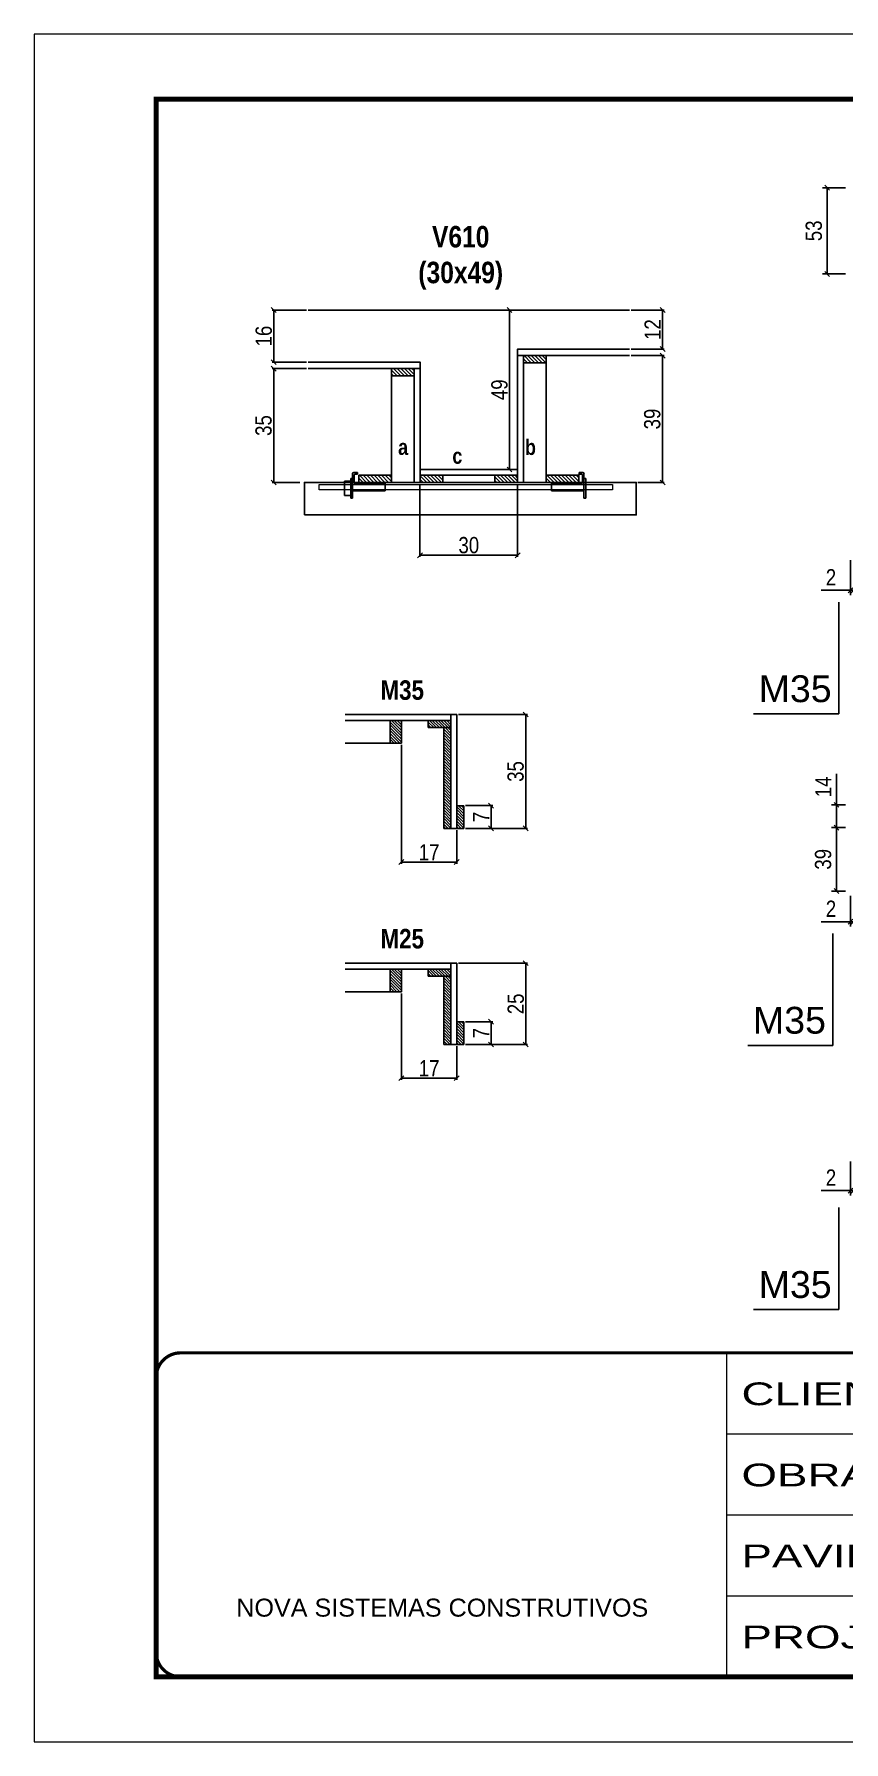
# Model space of a CAD drawing. Extents: x 13154 to 22413, y 1253 to 30260.
# Drawn here: x 14753 to 15251, y 25373 to 26423 of the extents above; entities that cross this region are included whole.
import ezdxf

# ---------------------------------------------------------------- set-up
doc = ezdxf.new("R2010")
doc.units = 0
doc.linetypes.add('CONTINUO', pattern=[0])
doc.linetypes.add('DASHED', pattern=[0.75, 0.5, -0.25])
for name, color, linetype in [('barrote', 251, 'Continuous'), ('COTA', 241, 'Continuous'), ('detalhes', 4, 'Continuous'), ('NOMENCLATURA', 7, 'Continuous'), ('Painéis', 200, 'Continuous'), ('presilha', 1, 'Continuous'), ('SARR_2.2x10', 60, 'Continuous'), ('SARR_2.2x7', 40, 'Continuous'), ('SARR_3.5x7', 81, 'Continuous')]:
    doc.layers.add(name, color=color, linetype=linetype)
for name, color, linetype, lineweight in [('CONCRETO', 251, 'Continuous', 25), ('Folhas', 255, 'Continuous', 9), ('SARRAFO DE PRESSAO', 251, 'DASHED', 9), ('SCO-___-LAJ', 2, 'Continuous', 0)]:
    doc.layers.add(name, color=color, linetype=linetype, lineweight=lineweight)
doc.styles.add('ARIAL', font='arial.ttf')
doc.styles.add('COTA TECNICA', font='techl___.ttf', dxfattribs={"height": 10})
doc.styles.add('COTA TECNICA 2X', font='techl___.ttf', dxfattribs={"height": 10})
doc.styles.get("Standard").update_dxf_attribs({"font": 'arial.ttf'})
doc.styles.add('TECNICA', font='techb___.ttf', dxfattribs={"height": 10})
doc.styles.add('Tecnologia', font='')
doc.styles.get('Tecnologia').set_extended_font_data('Forgotten Futurist')
doc.dimstyles.new('PAINEL', dxfattribs={"dimtxt": 10, "dimasz": 3, "dimexe": 3, "dimexo": 3, "dimgap": 3, "dimtad": 1, "dimdec": 1, "dimzin": 12, "dimdsep": 46, "dimtxsty": 'COTA TECNICA', "dimblk1": 'OBLIQUE', "dimblk2": 'OBLIQUE', "dimsah": 1, "dimcen": 0.9, "dimclrd": 4, "dimclre": 4, "dimclrt": 240, "dimadec": 1, "dimazin": 3, "dimtfac": 1, "dimtdec": 1, "dimtmove": 0, "dimatfit": 3, "dimfxl": 1, "dimtolj": 1, "dimtzin": 12, "dimarcsym": 0})
doc.dimstyles.new('SECAO', dxfattribs={"dimscale": 0.333333, "dimtxt": 5, "dimasz": 9, "dimexe": 3, "dimexo": 3, "dimgap": 3, "dimtad": 1, "dimdec": 1, "dimlfac": 0.5, "dimzin": 12, "dimdsep": 46, "dimtxsty": 'COTA TECNICA 2X', "dimblk1": 'OBLIQUE', "dimblk2": 'OBLIQUE', "dimsah": 1, "dimcen": 0.9, "dimclrd": 4, "dimclre": 4, "dimclrt": 240, "dimadec": 1, "dimazin": 3, "dimtfac": 1, "dimtdec": 1, "dimtmove": 0, "dimatfit": 3, "dimfxl": 1, "dimtolj": 1, "dimtzin": 12, "dimarcsym": 0})

# ---------------------------------------------------------------- blocks, each defined once
blk = doc.blocks.new('9999999999')
at = {"color": 30, "linetype": 'CONTINUO'}
for p, q in [((98564.6, 34230.2), (98564.6, 34429.4)), ((98564.6, 34379.6), (99584, 34379.6)), ((98564.6, 34329.8), (99488, 34329.8)), ((98564.6, 34280), (99488, 34280))]:
    blk.add_line(p, q, dxfattribs=at)
at = {"color": 30, "linetype": 'CONTINUO', "const_width": 2}
blk.add_lwpolyline([(99584, 34230.2), (99584, 34414.4, 0.414214), (99569, 34429.4), (98229, 34429.4, 0.414214), (98214, 34414.4), (98214, 34245.2, 0.414214), (98229, 34230.2), (99584, 34230.2)], format="xyb", dxfattribs=at)
at = {"layer": 'Folhas'}
blk.add_lwpolyline([(98139, 34190.2), (99624, 34190.2), (99624, 35240.2), (98139, 35240.2)], close=True, dxfattribs=at)
at = {"layer": 'Folhas', "color": 30, "const_width": 3}
blk.add_lwpolyline([(98214, 34230.2), (99584, 34230.2), (99584, 35200.2), (98214, 35200.2)], close=True, dxfattribs=at)
at = {"color": 7, "linetype": 'Continuous', "ltscale": 5, "style": 'ARIAL'}
blk.add_text('NOVA SISTEMAS CONSTRUTIVOS', height=11.059, dxfattribs=at).set_placement((98263.2, 34267.2))
at = {"layer": 'Folhas', "color": 7, "style": 'Tecnologia', "width": 1.5}
for s, p in [('CLIENTE:', (98573.7, 34397.2)), ('OBRA:', (98573.7, 34347.3)), ('PAVIMENTO:', (98573.7, 34297.5)), ('PROJETO:', (98573.7, 34247.7))]:
    blk.add_text(s, height=14, dxfattribs=at).set_placement(p)
blk = doc.blocks.new('PRESILHA METÁLICA 1')
at = {"layer": 'presilha'}
for p, q in [((7.5, 10.6), (7.5, 19.9)), ((12, 21), (8.6, 21)), ((9, 11.6), (9, 18.9)), ((12, 19.5), (9.6, 19.5)), ((12, 21), (12, 19.5)), ((0, 13), (6, 13)), ((0, 13), (0, 0)), ((6, 0), (0, 0)), ((6, 15.5), (7.5, 15.5)), ((6, -2.5), (6, 15.5)), ((6, 13), (6, 0)), ((7.5, 15.5), (7.5, -2.5)), ((37.5, 4.1), (7.5, 4.1)), ((37.5, 11), (9.6, 11)), ((37.5, 11), (37.5, 4.1)), ((7.5, -2.5), (6, -2.5))]:
    blk.add_line(p, q, dxfattribs=at)
for centre, radius, start, end in [((8.6, 19.9), 1.14, 90, 180), ((9.6, 18.9), 0.57, 90, 180), ((9.6, 11.6), 0.57, 180, 270)]:
    blk.add_arc(centre, radius, start, end, dxfattribs=at)
blk = doc.blocks.new('PRESILHA METÁLICA 2')
at = {"layer": 'presilha'}
for p, q in [((-5.2, 23.5), (-5.2, 22)), ((-5.2, 23.5), (-1.9, 23.5)), ((-5.2, 22), (-2.8, 22)), ((-2.2, 14.1), (-2.2, 21.4)), ((0.8, 18), (-0.8, 18)), ((-0.8, 18), (-0.8, 0)), ((-0.8, 14.6), (-0.8, 22.4)), ((0.8, 0), (0.8, 18)), ((-30.8, 13.5), (-30.8, 6.6)), ((-30.8, 13.5), (-2.8, 13.5)), ((-30.8, 6.6), (-0.8, 6.6)), ((-0.8, 0), (0.8, 0))]:
    blk.add_line(p, q, dxfattribs=at)
for centre, radius, start, end in [((-2.8, 21.4), 0.57, 0, 90), ((-1.9, 22.4), 1.14, 0, 90), ((-2.8, 14.1), 0.57, 270, 0)]:
    blk.add_arc(centre, radius, start, end, dxfattribs=at)
blk = doc.blocks.new('_Oblique')
at = {"color": 0, "linetype": 'ByBlock', "lineweight": -2}
blk.add_line((-0.5, -0.5), (0.5, 0.5), dxfattribs=at)
blk = doc.blocks.new('*D262')
at = {"layer": 'COTA', "color": 4, "lineweight": -2, "transparency": 16777216}
for p, q in [((15119.7, 26225.8), (15140.1, 26225.8)), ((15139.1, 26225.8), (15139.1, 26147.8)), ((15123.9, 26147.8), (15140.1, 26147.8))]:
    blk.add_line(p, q, dxfattribs=at)
at = {"layer": 'Defpoints', "color": 0, "transparency": 16777216}
for p in [(15118.7, 26225.8), (15122.9, 26147.8), (15139.1, 26147.8)]:
    blk.add_point(p, dxfattribs=at)
at = {"layer": 'COTA', "color": 4, "lineweight": -2, "transparency": 16777216, "xscale": 3, "yscale": 3, "zscale": 3}
for p, rotation in [((15139.1, 26225.8), 90), ((15139.1, 26147.8), 270)]:
    blk.add_blockref('_Oblique', p, dxfattribs=dict(at, rotation=rotation))
at = {"layer": 'COTA', "color": 240, "transparency": 16777216, "insert": (15132.8, 26186.8), "char_height": 10, "attachment_point": 5, "rotation": 90, "style": 'COTA TECNICA 2X'}
blk.add_mtext('\\A1;39', dxfattribs=at)
blk = doc.blocks.new('*D263')
at = {"layer": 'COTA', "color": 4, "lineweight": -2, "transparency": 16777216}
for p, q in [((15119.7, 26253.8), (15140.1, 26253.8)), ((15139.1, 26229.8), (15139.1, 26253.8)), ((15119.7, 26229.8), (15140.1, 26229.8))]:
    blk.add_line(p, q, dxfattribs=at)
at = {"layer": 'Defpoints', "color": 0, "transparency": 16777216}
for p in [(15118.7, 26253.8), (15139.1, 26253.8), (15118.7, 26229.8)]:
    blk.add_point(p, dxfattribs=at)
at = {"layer": 'COTA', "color": 4, "lineweight": -2, "transparency": 16777216, "xscale": 3, "yscale": 3, "zscale": 3}
for p, rotation in [((15139.1, 26253.8), 90), ((15139.1, 26229.8), 270)]:
    blk.add_blockref('_Oblique', p, dxfattribs=dict(at, rotation=rotation))
at = {"layer": 'COTA', "color": 240, "transparency": 16777216, "insert": (15133, 26241.8), "char_height": 10, "attachment_point": 5, "rotation": 90, "style": 'COTA TECNICA 2X'}
blk.add_mtext('\\A1;12', dxfattribs=at)
blk = doc.blocks.new('*D264')
at = {"layer": 'COTA', "color": 4, "lineweight": -2, "transparency": 16777216}
for p, q in [((14920.3, 26217.8), (14899.1, 26217.8)), ((14900.1, 26217.8), (14900.1, 26147.8)), ((14916.2, 26147.8), (14899.1, 26147.8))]:
    blk.add_line(p, q, dxfattribs=at)
at = {"layer": 'Defpoints', "color": 0, "transparency": 16777216}
for p in [(14921.3, 26217.8), (14900.1, 26147.8), (14917.2, 26147.8)]:
    blk.add_point(p, dxfattribs=at)
at = {"layer": 'COTA', "color": 4, "lineweight": -2, "transparency": 16777216, "xscale": 3, "yscale": 3, "zscale": 3}
for p, rotation in [((14900.1, 26217.8), 90), ((14900.1, 26147.8), 270)]:
    blk.add_blockref('_Oblique', p, dxfattribs=dict(at, rotation=rotation))
at = {"layer": 'COTA', "color": 240, "transparency": 16777216, "insert": (14893.9, 26182.8), "char_height": 10, "attachment_point": 5, "rotation": 90, "style": 'COTA TECNICA 2X'}
blk.add_mtext('\\A1;35', dxfattribs=at)
blk = doc.blocks.new('*D265')
at = {"layer": 'COTA', "color": 4, "lineweight": -2, "transparency": 16777216}
for p, q in [((15049, 26253.8), (15044, 26253.8)), ((15045, 26155.8), (15045, 26253.8)), ((15049, 26155.8), (15044, 26155.8))]:
    blk.add_line(p, q, dxfattribs=at)
at = {"layer": 'Defpoints', "color": 0, "transparency": 16777216}
for p in [(15045, 26253.8), (15050, 26253.8), (15050, 26155.8)]:
    blk.add_point(p, dxfattribs=at)
at = {"layer": 'COTA', "color": 4, "lineweight": -2, "transparency": 16777216, "xscale": 3, "yscale": 3, "zscale": 3}
for p, rotation in [((15045, 26253.8), 90), ((15045, 26155.8), 270)]:
    blk.add_blockref('_Oblique', p, dxfattribs=dict(at, rotation=rotation))
at = {"layer": 'COTA', "color": 240, "transparency": 16777216, "insert": (15038.9, 26204.8), "char_height": 10, "attachment_point": 5, "rotation": 90, "style": 'COTA TECNICA 2X'}
blk.add_mtext('\\A1;49', dxfattribs=at)
blk = doc.blocks.new('*D266')
at = {"layer": 'COTA', "color": 4, "lineweight": -2, "transparency": 16777216}
for p, q in [((14920.3, 26253.8), (14899.1, 26253.8)), ((14900.1, 26221.8), (14900.1, 26253.8)), ((14920.3, 26221.8), (14899.1, 26221.8))]:
    blk.add_line(p, q, dxfattribs=at)
at = {"layer": 'Defpoints', "color": 0, "transparency": 16777216}
for p in [(14900.1, 26253.8), (14921.3, 26253.8), (14921.3, 26221.8)]:
    blk.add_point(p, dxfattribs=at)
at = {"layer": 'COTA', "color": 4, "lineweight": -2, "transparency": 16777216, "xscale": 3, "yscale": 3, "zscale": 3}
for p, rotation in [((14900.1, 26253.8), 90), ((14900.1, 26221.8), 270)]:
    blk.add_blockref('_Oblique', p, dxfattribs=dict(at, rotation=rotation))
at = {"layer": 'COTA', "color": 240, "transparency": 16777216, "insert": (14894, 26237.8), "char_height": 10, "attachment_point": 5, "rotation": 90, "style": 'COTA TECNICA 2X'}
blk.add_mtext('\\A1;16', dxfattribs=at)
blk = doc.blocks.new('*D267')
at = {"layer": 'COTA', "color": 4, "lineweight": -2, "transparency": 16777216}
for p, q in [((14990, 26146.8), (14990, 26102)), ((15050, 26146.8), (15050, 26102)), ((14990, 26103), (15050, 26103))]:
    blk.add_line(p, q, dxfattribs=at)
at = {"layer": 'Defpoints', "color": 0, "transparency": 16777216}
for p in [(14990, 26147.8), (15050, 26147.8), (15050, 26103)]:
    blk.add_point(p, dxfattribs=at)
at = {"layer": 'COTA', "color": 4, "lineweight": -2, "transparency": 16777216, "xscale": 3, "yscale": 3, "zscale": 3, "rotation": 180}
blk.add_blockref('_Oblique', (14990, 26103), dxfattribs=at)
at = {"layer": 'COTA', "color": 4, "lineweight": -2, "transparency": 16777216, "xscale": 3, "yscale": 3, "zscale": 3}
blk.add_blockref('_Oblique', (15050, 26103), dxfattribs=at)
at = {"layer": 'COTA', "color": 240, "transparency": 16777216, "insert": (15020, 26109.2), "char_height": 10, "attachment_point": 5, "style": 'COTA TECNICA 2X'}
blk.add_mtext('\\A1;30', dxfattribs=at)
blk = doc.blocks.new('*D291')
at = {"layer": 'COTA', "color": 4, "lineweight": -2, "transparency": 16777216}
for p, q in [((15251.6, 26329), (15237.3, 26329)), ((15240.3, 26276), (15240.3, 26329)), ((15251.6, 26276), (15237.3, 26276))]:
    blk.add_line(p, q, dxfattribs=at)
at = {"layer": 'Defpoints', "color": 0, "transparency": 16777216}
for p in [(15240.3, 26329), (15254.6, 26329), (15254.6, 26276)]:
    blk.add_point(p, dxfattribs=at)
at = {"layer": 'COTA', "color": 4, "lineweight": -2, "transparency": 16777216, "xscale": 3, "yscale": 3, "zscale": 3}
for p, rotation in [((15240.3, 26329), 90), ((15240.3, 26276), 270)]:
    blk.add_blockref('_Oblique', p, dxfattribs=dict(at, rotation=rotation))
at = {"layer": 'COTA', "color": 240, "transparency": 16777216, "insert": (15232.1, 26302.5), "char_height": 10, "attachment_point": 5, "rotation": 90, "style": 'COTA TECNICA'}
blk.add_mtext('\\A1;53', dxfattribs=at)
blk = doc.blocks.new('*D297')
at = {"layer": 'COTA', "color": 4, "lineweight": -2, "transparency": 16777216}
for p, q in [((15254.6, 26100.1), (15254.6, 26078.5)), ((15256.6, 26100.1), (15256.6, 26078.5)), ((15254.6, 26081.5), (15236.5, 26081.5)), ((15256.6, 26081.5), (15254.6, 26081.5)), ((15256.6, 26081.5), (15259.6, 26081.5))]:
    blk.add_line(p, q, dxfattribs=at)
at = {"layer": 'Defpoints', "color": 0, "transparency": 16777216}
for p in [(15254.6, 26103.1), (15256.6, 26103.1), (15254.6, 26081.5)]:
    blk.add_point(p, dxfattribs=at)
at = {"layer": 'COTA', "color": 4, "lineweight": -2, "transparency": 16777216, "xscale": 3, "yscale": 3, "zscale": 3}
blk.add_blockref('_Oblique', (15254.6, 26081.5), dxfattribs=at)
at = {"layer": 'COTA', "color": 4, "lineweight": -2, "transparency": 16777216, "xscale": 3, "yscale": 3, "zscale": 3, "rotation": 180}
blk.add_blockref('_Oblique', (15256.6, 26081.5), dxfattribs=at)
at = {"layer": 'COTA', "color": 240, "transparency": 16777216, "insert": (15242.6, 26089.5), "char_height": 10, "attachment_point": 5, "style": 'COTA TECNICA'}
blk.add_mtext('\\A1;2', dxfattribs=at)
blk = doc.blocks.new('*D301')
at = {"layer": 'COTA', "color": 4, "lineweight": -2, "transparency": 16777216}
for p, q in [((15254.6, 25730.3), (15254.6, 25709.4)), ((15256.6, 25730.3), (15256.6, 25709.4)), ((15254.6, 25712.4), (15236.5, 25712.4)), ((15256.6, 25712.4), (15254.6, 25712.4)), ((15256.6, 25712.4), (15259.6, 25712.4))]:
    blk.add_line(p, q, dxfattribs=at)
at = {"layer": 'Defpoints', "color": 0, "transparency": 16777216}
for p in [(15254.6, 25733.3), (15256.6, 25733.3), (15254.6, 25712.4)]:
    blk.add_point(p, dxfattribs=at)
at = {"layer": 'COTA', "color": 4, "lineweight": -2, "transparency": 16777216, "xscale": 3, "yscale": 3, "zscale": 3}
blk.add_blockref('_Oblique', (15254.6, 25712.4), dxfattribs=at)
at = {"layer": 'COTA', "color": 4, "lineweight": -2, "transparency": 16777216, "xscale": 3, "yscale": 3, "zscale": 3, "rotation": 180}
blk.add_blockref('_Oblique', (15256.6, 25712.4), dxfattribs=at)
at = {"layer": 'COTA', "color": 240, "transparency": 16777216, "insert": (15242.6, 25720.4), "char_height": 10, "attachment_point": 5, "style": 'COTA TECNICA'}
blk.add_mtext('\\A1;2', dxfattribs=at)
blk = doc.blocks.new('*D302')
at = {"layer": 'COTA', "color": 4, "lineweight": -2, "transparency": 16777216}
for p, q in [((15013.6, 26005.1), (15056, 26005.1)), ((15055, 25935.1), (15055, 26005.1)), ((15018, 25935.1), (15056, 25935.1))]:
    blk.add_line(p, q, dxfattribs=at)
at = {"layer": 'Defpoints', "color": 0, "transparency": 16777216}
for p in [(15012.6, 26005.1), (15055, 26005.1), (15017, 25935.1)]:
    blk.add_point(p, dxfattribs=at)
at = {"layer": 'COTA', "color": 4, "lineweight": -2, "transparency": 16777216, "xscale": 3, "yscale": 3, "zscale": 3}
for p, rotation in [((15055, 26005.1), 90), ((15055, 25935.1), 270)]:
    blk.add_blockref('_Oblique', p, dxfattribs=dict(at, rotation=rotation))
at = {"layer": 'COTA', "color": 240, "transparency": 16777216, "insert": (15048.8, 25970.1), "char_height": 10, "attachment_point": 5, "rotation": 90, "style": 'COTA TECNICA 2X'}
blk.add_mtext('\\A1;35', dxfattribs=at)
blk = doc.blocks.new('*D303')
at = {"layer": 'COTA', "color": 4, "lineweight": -2, "transparency": 16777216}
for p, q in [((15018, 25949.1), (15034.7, 25949.1)), ((15033.7, 25949.1), (15033.7, 25935.1)), ((15018, 25935.1), (15034.7, 25935.1))]:
    blk.add_line(p, q, dxfattribs=at)
at = {"layer": 'Defpoints', "color": 0, "transparency": 16777216}
for p in [(15017, 25949.1), (15017, 25935.1), (15033.7, 25935.1)]:
    blk.add_point(p, dxfattribs=at)
at = {"layer": 'COTA', "color": 4, "lineweight": -2, "transparency": 16777216, "xscale": 3, "yscale": 3, "zscale": 3}
for p, rotation in [((15033.7, 25949.1), 90), ((15033.7, 25935.1), 270)]:
    blk.add_blockref('_Oblique', p, dxfattribs=dict(at, rotation=rotation))
at = {"layer": 'COTA', "color": 240, "transparency": 16777216, "insert": (15027.6, 25942.1), "char_height": 10, "attachment_point": 5, "rotation": 90, "style": 'COTA TECNICA 2X'}
blk.add_mtext('\\A1;7', dxfattribs=at)
blk = doc.blocks.new('*D304')
at = {"layer": 'COTA', "color": 4, "lineweight": -2, "transparency": 16777216}
for p, q in [((14978.6, 25986.5), (14978.6, 25913.4)), ((15012.6, 25934.1), (15012.6, 25913.4)), ((14978.6, 25914.4), (15012.6, 25914.4))]:
    blk.add_line(p, q, dxfattribs=at)
at = {"layer": 'Defpoints', "color": 0, "transparency": 16777216}
for p in [(14978.6, 25987.5), (15012.6, 25935.1), (15012.6, 25914.4)]:
    blk.add_point(p, dxfattribs=at)
at = {"layer": 'COTA', "color": 4, "lineweight": -2, "transparency": 16777216, "xscale": 3, "yscale": 3, "zscale": 3, "rotation": 180}
blk.add_blockref('_Oblique', (14978.6, 25914.4), dxfattribs=at)
at = {"layer": 'COTA', "color": 4, "lineweight": -2, "transparency": 16777216, "xscale": 3, "yscale": 3, "zscale": 3}
blk.add_blockref('_Oblique', (15012.6, 25914.4), dxfattribs=at)
at = {"layer": 'COTA', "color": 240, "transparency": 16777216, "insert": (14995.6, 25920.4), "char_height": 10, "attachment_point": 5, "style": 'COTA TECNICA 2X'}
blk.add_mtext('\\A1;17', dxfattribs=at)
blk = doc.blocks.new('*D1507')
at = {"layer": 'COTA', "color": 4, "linetype": 'ByBlock', "lineweight": -2, "transparency": 16777216}
for p, q in [((15251.6, 25935.6), (15243, 25935.6)), ((15246, 25896.6), (15246, 25935.6)), ((15251.6, 25896.6), (15243, 25896.6))]:
    blk.add_line(p, q, dxfattribs=at)
at = {"layer": 'Defpoints', "color": 0, "linetype": 'ByBlock', "transparency": 16777216}
for p in [(15246, 25935.6), (15254.6, 25935.6), (15254.6, 25896.6)]:
    blk.add_point(p, dxfattribs=at)
at = {"layer": 'COTA', "color": 4, "linetype": 'ByBlock', "lineweight": -2, "transparency": 16777216, "xscale": 3, "yscale": 3, "zscale": 3}
for p, rotation in [((15246, 25935.6), 90), ((15246, 25896.6), 270)]:
    blk.add_blockref('_Oblique', p, dxfattribs=dict(at, rotation=rotation))
at = {"layer": 'COTA', "color": 240, "linetype": 'ByBlock', "transparency": 16777216, "insert": (15237.8, 25916.1), "char_height": 10, "attachment_point": 5, "rotation": 90, "style": 'COTA TECNICA'}
blk.add_mtext('\\A1;39', dxfattribs=at)
blk = doc.blocks.new('*D1508')
at = {"layer": 'COTA', "color": 4, "linetype": 'ByBlock', "lineweight": -2, "transparency": 16777216}
for p, q in [((15254.6, 25893.6), (15254.6, 25874.7)), ((15256.6, 25893.6), (15256.6, 25874.7)), ((15254.6, 25877.7), (15236.5, 25877.7)), ((15256.6, 25877.7), (15254.6, 25877.7)), ((15256.6, 25877.7), (15259.6, 25877.7))]:
    blk.add_line(p, q, dxfattribs=at)
at = {"layer": 'Defpoints', "color": 0, "linetype": 'ByBlock', "transparency": 16777216}
for p in [(15254.6, 25896.6), (15256.6, 25896.6), (15254.6, 25877.7)]:
    blk.add_point(p, dxfattribs=at)
at = {"layer": 'COTA', "color": 4, "linetype": 'ByBlock', "lineweight": -2, "transparency": 16777216, "xscale": 3, "yscale": 3, "zscale": 3}
blk.add_blockref('_Oblique', (15254.6, 25877.7), dxfattribs=at)
at = {"layer": 'COTA', "color": 4, "linetype": 'ByBlock', "lineweight": -2, "transparency": 16777216, "xscale": 3, "yscale": 3, "zscale": 3, "rotation": 180}
blk.add_blockref('_Oblique', (15256.6, 25877.7), dxfattribs=at)
at = {"layer": 'COTA', "color": 240, "linetype": 'ByBlock', "transparency": 16777216, "insert": (15242.6, 25885.7), "char_height": 10, "attachment_point": 5, "style": 'COTA TECNICA'}
blk.add_mtext('\\A1;2', dxfattribs=at)
blk = doc.blocks.new('*D1509')
at = {"layer": 'COTA', "color": 4, "linetype": 'ByBlock', "lineweight": -2, "transparency": 16777216}
for p, q in [((15246, 25949.6), (15246, 25968.7)), ((15251.6, 25949.6), (15243, 25949.6)), ((15246, 25935.6), (15246, 25949.6)), ((15251.6, 25935.6), (15243, 25935.6))]:
    blk.add_line(p, q, dxfattribs=at)
at = {"layer": 'Defpoints', "color": 0, "linetype": 'ByBlock', "transparency": 16777216}
for p in [(15246, 25949.6), (15254.6, 25949.6), (15254.6, 25935.6)]:
    blk.add_point(p, dxfattribs=at)
at = {"layer": 'COTA', "color": 4, "linetype": 'ByBlock', "lineweight": -2, "transparency": 16777216, "xscale": 3, "yscale": 3, "zscale": 3}
for p, rotation in [((15246, 25949.6), 90), ((15246, 25935.6), 270)]:
    blk.add_blockref('_Oblique', p, dxfattribs=dict(at, rotation=rotation))
at = {"layer": 'COTA', "color": 240, "linetype": 'ByBlock', "transparency": 16777216, "insert": (15237.9, 25960.6), "char_height": 10, "attachment_point": 5, "rotation": 90, "style": 'COTA TECNICA'}
blk.add_mtext('\\A1;14', dxfattribs=at)
blk = doc.blocks.new('*D1526')
at = {"layer": 'COTA', "color": 4, "lineweight": -2, "transparency": 16777216}
for p, q in [((15013.6, 25852.2), (15056, 25852.2)), ((15055, 25802.2), (15055, 25852.2)), ((15018, 25802.2), (15056, 25802.2))]:
    blk.add_line(p, q, dxfattribs=at)
at = {"layer": 'Defpoints', "color": 0, "transparency": 16777216}
for p in [(15012.6, 25852.2), (15055, 25852.2), (15017, 25802.2)]:
    blk.add_point(p, dxfattribs=at)
at = {"layer": 'COTA', "color": 4, "lineweight": -2, "transparency": 16777216, "xscale": 3, "yscale": 3, "zscale": 3}
for p, rotation in [((15055, 25852.2), 90), ((15055, 25802.2), 270)]:
    blk.add_blockref('_Oblique', p, dxfattribs=dict(at, rotation=rotation))
at = {"layer": 'COTA', "color": 240, "transparency": 16777216, "insert": (15048.9, 25827.2), "char_height": 10, "attachment_point": 5, "rotation": 90, "style": 'COTA TECNICA 2X'}
blk.add_mtext('\\A1;25', dxfattribs=at)
blk = doc.blocks.new('*D1527')
at = {"layer": 'COTA', "color": 4, "lineweight": -2, "transparency": 16777216}
for p, q in [((15018, 25816.2), (15034.7, 25816.2)), ((15033.7, 25816.2), (15033.7, 25802.2)), ((15018, 25802.2), (15034.7, 25802.2))]:
    blk.add_line(p, q, dxfattribs=at)
at = {"layer": 'Defpoints', "color": 0, "transparency": 16777216}
for p in [(15017, 25816.2), (15017, 25802.2), (15033.7, 25802.2)]:
    blk.add_point(p, dxfattribs=at)
at = {"layer": 'COTA', "color": 4, "lineweight": -2, "transparency": 16777216, "xscale": 3, "yscale": 3, "zscale": 3}
for p, rotation in [((15033.7, 25816.2), 90), ((15033.7, 25802.2), 270)]:
    blk.add_blockref('_Oblique', p, dxfattribs=dict(at, rotation=rotation))
at = {"layer": 'COTA', "color": 240, "transparency": 16777216, "insert": (15027.6, 25809.2), "char_height": 10, "attachment_point": 5, "rotation": 90, "style": 'COTA TECNICA 2X'}
blk.add_mtext('\\A1;7', dxfattribs=at)
blk = doc.blocks.new('*D1528')
at = {"layer": 'COTA', "color": 4, "lineweight": -2, "transparency": 16777216}
for p, q in [((14978.6, 25833.6), (14978.6, 25780.5)), ((15012.6, 25801.2), (15012.6, 25780.5)), ((14978.6, 25781.5), (15012.6, 25781.5))]:
    blk.add_line(p, q, dxfattribs=at)
at = {"layer": 'Defpoints', "color": 0, "transparency": 16777216}
for p in [(14978.6, 25834.6), (15012.6, 25802.2), (15012.6, 25781.5)]:
    blk.add_point(p, dxfattribs=at)
at = {"layer": 'COTA', "color": 4, "lineweight": -2, "transparency": 16777216, "xscale": 3, "yscale": 3, "zscale": 3, "rotation": 180}
blk.add_blockref('_Oblique', (14978.6, 25781.5), dxfattribs=at)
at = {"layer": 'COTA', "color": 4, "lineweight": -2, "transparency": 16777216, "xscale": 3, "yscale": 3, "zscale": 3}
blk.add_blockref('_Oblique', (15012.6, 25781.5), dxfattribs=at)
at = {"layer": 'COTA', "color": 240, "transparency": 16777216, "insert": (14995.6, 25787.6), "char_height": 10, "attachment_point": 5, "style": 'COTA TECNICA 2X'}
blk.add_mtext('\\A1;17', dxfattribs=at)

msp = doc.modelspace()

# ---------------------------------------------------------------- hatches: boundary and pattern name
at = {"layer": 'SARR_2.2x10'}
h = msp.add_hatch(dxfattribs=at)
h.set_pattern_fill('ANSI31', color=256, scale=0.5, angle=90)
h.set_pattern_definition([(135, (48145.9814, -97364.341), (-1.122532015, -1.122532015), [])])
h.paths.add_polyline_path([(14952.44, 26152.23), (14952.44, 26147.83), (14972.44, 26147.83), (14972.44, 26152.23)])
h = msp.add_hatch(dxfattribs=at)
h.set_pattern_fill('ANSI31', color=256, scale=0.5, angle=90)
h.set_pattern_definition([(135, (48261.1814, -97364.341), (-1.122532015, -1.122532015), [])])
h.paths.add_polyline_path([(15067.64, 26152.23), (15067.64, 26147.83), (15087.64, 26147.83), (15087.64, 26152.23)])
h = msp.add_hatch(dxfattribs=at)
h.set_pattern_fill('ANSI31', color=256, scale=10, angle=90)
h.set_pattern_definition([(135, (-117542.1329, -4095.5683), (-0.883883476, -0.883883476), [])])
h.paths.add_polyline_path([(14978.6, 26001.45), (14971.6, 26001.45), (14971.6, 25987.45), (14978.6, 25987.45)])
h = msp.add_hatch(dxfattribs=at)
h.set_pattern_fill('ANSI31', color=256, scale=10, angle=90)
h.set_pattern_definition([(135, (-117541.7329, -4095.5683), (-0.883883476, -0.883883476), [])])
h.paths.add_polyline_path([(14995, 26001.45), (14995, 25997.05), (15009, 25997.05), (15009, 26001.45)])
h = msp.add_hatch(dxfattribs=at)
h.set_pattern_fill('ANSI31', color=256, scale=10, angle=90)
h.set_pattern_definition([(135, (-117541.7329, -4111.5683), (-0.883883476, -0.883883476), [])])
h.paths.add_polyline_path([(15004.6, 25935.05), (15009, 25935.05), (15009, 25997.05), (15004.6, 25997.05)])
h = msp.add_hatch(dxfattribs=at)
h.set_pattern_fill('ANSI31', color=256, scale=10, angle=90)
h.set_pattern_definition([(135, (-117541.7329, -4133.5683), (-0.883883476, -0.883883476), [])])
h.paths.add_polyline_path([(15017, 25949.05), (15012.6, 25949.05), (15012.6, 25935.05), (15017, 25935.05)])
h = msp.add_hatch(dxfattribs=at)
h.set_pattern_fill('ANSI31', color=256, scale=10, angle=90)
h.set_pattern_definition([(135, (-117542.1329, -4248.4182), (-0.883883476, -0.883883476), [])])
h.paths.add_polyline_path([(14978.6, 25848.6), (14971.6, 25848.6), (14971.6, 25834.6), (14978.6, 25834.6)])
h = msp.add_hatch(dxfattribs=at)
h.set_pattern_fill('ANSI31', color=256, scale=10, angle=90)
h.set_pattern_definition([(135, (-117541.7329, -4248.4182), (-0.883883476, -0.883883476), [])])
h.paths.add_polyline_path([(14995, 25848.6), (14995, 25844.2), (15009, 25844.2), (15009, 25848.6)])
h = msp.add_hatch(dxfattribs=at)
h.set_pattern_fill('ANSI31', color=256, scale=10, angle=90)
h.set_pattern_definition([(135, (-117541.7329, -4264.4182), (-0.883883476, -0.883883476), [])])
h.paths.add_polyline_path([(15004.6, 25802.2), (15009, 25802.2), (15009, 25844.2), (15004.6, 25844.2)])
h = msp.add_hatch(dxfattribs=at)
h.set_pattern_fill('ANSI31', color=256, scale=10, angle=90)
h.set_pattern_definition([(135, (-117541.7329, -4266.4182), (-0.883883476, -0.883883476), [])])
h.paths.add_polyline_path([(15017, 25816.2), (15012.6, 25816.2), (15012.6, 25802.2), (15017, 25802.2)])
at = {"layer": 'SARR_2.2x7'}
h = msp.add_hatch(dxfattribs=at)
h.set_pattern_fill('ANSI31', color=256, scale=0.5, angle=90)
h.set_pattern_definition([(135, (48181.9814, -97290.741), (-1.122532015, -1.122532015), [])])
h.paths.add_polyline_path([(15053.64, 26225.83), (15053.64, 26221.43), (15067.64, 26221.43), (15067.64, 26225.83)])
h = msp.add_hatch(dxfattribs=at)
h.set_pattern_fill('ANSI31', color=256, scale=0.5, angle=90)
h.set_pattern_definition([(135, (48139.9814, -97298.741), (-1.122532015, -1.122532015), [])])
h.paths.add_polyline_path([(14986.44, 26217.83), (14986.44, 26213.43), (14972.44, 26213.43), (14972.44, 26217.83)])
h = msp.add_hatch(dxfattribs=at)
h.set_pattern_fill('ANSI31', color=256, scale=0.5, angle=90)
h.set_pattern_definition([(135, (48225.5814, -97364.341), (-1.122532015, -1.122532015), [])])
h.paths.add_polyline_path([(15004.04, 26147.83), (15004.04, 26152.23), (14990.04, 26152.23), (14990.04, 26147.83)])
h = msp.add_hatch(dxfattribs=at)
h.set_pattern_fill('ANSI31', color=256, scale=0.5, angle=90)
h.set_pattern_definition([(135, (48185.5814, -97364.341), (-1.122532015, -1.122532015), [])])
h.paths.add_polyline_path([(15036.04, 26147.83), (15036.04, 26152.23), (15050.04, 26152.23), (15050.04, 26147.83)])

# ---------------------------------------------------------------- linework, layer by layer
at = {"layer": 'barrote'}
msp.add_lwpolyline([(14918.99, 26127.83), (15122.9, 26127.83), (15122.9, 26147.83), (14918.99, 26147.83)], close=True, dxfattribs=at)
at = {"layer": 'CONCRETO', "linetype": 'Continuous'}
msp.add_line((14921.34, 26253.83), (15118.74, 26253.83), dxfattribs=at)
at = {"layer": 'detalhes', "color": 250}
msp.add_line((14918.99, 26127.83), (14918.99, 26147.83), dxfattribs=at)
at = {"layer": 'NOMENCLATURA', "linetype": 'Continuous'}
for p, q in [((15247.34, 26074.27), (15247.34, 26005.53)), ((15195.07, 26005.53), (15247.34, 26005.53)), ((15243.82, 25870.43), (15243.82, 25801.69)), ((15191.54, 25801.69), (15243.82, 25801.69)), ((15247.34, 25702.06), (15247.34, 25639.19)), ((15195.07, 25639.19), (15247.34, 25639.19))]:
    msp.add_line(p, q, dxfattribs=at)
at = {"layer": 'Painéis', "linetype": 'Continuous'}
for p, q in [((14944.04, 26005.05), (15012.6, 26005.05)), ((14944.04, 26001.45), (15009, 26001.45)), ((15009, 25935.05), (15009, 26005.05)), ((15012.6, 26005.05), (15012.6, 25935.05)), ((15012.6, 25935.05), (15009, 25935.05)), ((14944.04, 25852.2), (15012.6, 25852.2)), ((15009, 25802.2), (15009, 25852.2)), ((15012.6, 25852.2), (15012.6, 25802.2)), ((14944.04, 25848.6), (15009, 25848.6)), ((15012.6, 25802.2), (15009, 25802.2))]:
    msp.add_line(p, q, dxfattribs=at)
at = {"layer": 'Painéis', "linetype": 'Continuous', "elevation": 0}
for points in [[(15118.74, 26225.83), (15050.04, 26225.83), (15050.04, 26229.83), (15118.74, 26229.83)], [(14921.34, 26217.83), (14990.04, 26217.83), (14990.04, 26221.83), (14921.34, 26221.83)]]:
    msp.add_lwpolyline(points, dxfattribs=at)
at = {"layer": 'Painéis', "linetype": 'Continuous'}
for points in [[(15053.64, 26147.83), (15053.64, 26225.83), (15050.04, 26225.83), (15050.04, 26147.83)], [(14986.44, 26147.83), (14986.44, 26217.83), (14990.04, 26217.83), (14990.04, 26147.83)], [(15050.04, 26155.83), (14990.04, 26155.83), (14990.04, 26152.23), (15050.04, 26152.23)]]:
    msp.add_lwpolyline(points, close=True, dxfattribs=at)
at = {"layer": 'SARR_2.2x10'}
for p, q in [((14971.6, 25987.45), (14971.6, 26001.45)), ((14978.6, 25987.45), (14978.6, 26001.45)), ((14995, 25997.05), (14995, 26001.45)), ((14995, 25997.05), (15009, 25997.05)), ((15004.6, 25935.05), (15004.6, 25997.05)), ((14944.04, 25987.45), (14978.6, 25987.45)), ((15017, 25949.05), (15012.6, 25949.05)), ((15017, 25935.05), (15017, 25949.05)), ((15009, 25935.05), (15004.6, 25935.05)), ((15012.6, 25935.05), (15017, 25935.05)), ((14971.6, 25834.6), (14971.6, 25848.6)), ((14978.6, 25834.6), (14978.6, 25848.6)), ((14995, 25844.2), (14995, 25848.6)), ((14995, 25844.2), (15009, 25844.2)), ((15004.6, 25802.2), (15004.6, 25844.2)), ((14944.04, 25834.6), (14978.6, 25834.6)), ((15017, 25816.2), (15012.6, 25816.2)), ((15017, 25802.2), (15017, 25816.2)), ((15009, 25802.2), (15004.6, 25802.2)), ((15012.6, 25802.2), (15017, 25802.2))]:
    msp.add_line(p, q, dxfattribs=at)
for points in [[(14952.44, 26152.23), (14972.44, 26152.23), (14972.44, 26147.83), (14952.44, 26147.83)], [(15067.64, 26152.23), (15087.64, 26152.23), (15087.64, 26147.83), (15067.64, 26147.83)]]:
    msp.add_lwpolyline(points, close=True, dxfattribs=at)
at = {"layer": 'SARR_2.2x7', "elevation": 0}
for points in [[(15067.64, 26225.83), (15053.64, 26225.83), (15053.64, 26221.43), (15067.64, 26221.43)], [(14972.44, 26217.83), (14986.44, 26217.83), (14986.44, 26213.43), (14972.44, 26213.43)]]:
    msp.add_lwpolyline(points, close=True, dxfattribs=at)
at = {"layer": 'SARR_2.2x7'}
for points in [[(14990.04, 26152.23), (15004.04, 26152.23), (15004.04, 26147.83), (14990.04, 26147.83)], [(15050.04, 26152.23), (15036.04, 26152.23), (15036.04, 26147.83), (15050.04, 26147.83)]]:
    msp.add_lwpolyline(points, close=True, dxfattribs=at)
at = {"layer": 'SARR_3.5x7'}
for points in [[(15053.64, 26221.43), (15067.64, 26221.43), (15067.64, 26147.83), (15053.64, 26147.83)], [(14986.44, 26213.43), (14972.44, 26213.43), (14972.44, 26147.83), (14986.44, 26147.83)]]:
    msp.add_lwpolyline(points, close=True, dxfattribs=at)
at = {"layer": 'SCO-___-LAJ', "color": 1}
msp.add_lwpolyline([(14927.99, 26146.5), (15108.26, 26146.5), (15108.26, 26143.3), (14927.99, 26143.3)], close=True, dxfattribs=at)

# ---------------------------------------------------------------- block references
at = {"layer": 'presilha', "xscale": 0.6666666666666666, "yscale": 0.6666666666666666, "zscale": 0.6666666666666666}
for name, p in [('PRESILHA METÁLICA 1', (14943.58, 26139.86)), ('PRESILHA METÁLICA 2', (15091.32, 26138.2))]:
    msp.add_blockref(name, p, dxfattribs=at)
at = {"layer": 'SARRAFO DE PRESSAO', "color": 6, "linetype": 'ByBlock'}
msp.add_blockref('9999999999', (-83386.1, -8816.76), dxfattribs=at)

# ---------------------------------------------------------------- texts
at = {"layer": 'detalhes', "style": 'TECNICA'}
for s, p in [('a', (14976.57, 26164.72)), ('c', (15009.91, 26159.3)), ('b', (15054.54, 26164.71))]:
    msp.add_text(s, height=9.6, dxfattribs=at).set_placement(p)
at = {"layer": 'detalhes', "char_height": 12, "attachment_point": 1, "style": 'TECNICA'}
for s, insert in [('M35', (14965.73, 26026.15)), ('M25', (14965.73, 25873.3))]:
    msp.add_mtext_dynamic_manual_height_columns(s, width=87.1848, gutter_width=1, heights=[0], dxfattribs=dict(at, insert=insert))
at = {"layer": 'NOMENCLATURA', "linetype": 'Continuous'}
for p in [(15198.18, 26012.73), (15194.66, 25808.88), (15198.18, 25646.38)]:
    msp.add_text('M35', height=16.5, dxfattribs=at).set_placement(p)
at = {"layer": 'NOMENCLATURA', "insert": (15015.04, 26305.52), "char_height": 13.2, "attachment_point": 2, "style": 'TECNICA'}
msp.add_mtext_dynamic_manual_height_columns('V610\\P(30x49)', width=300.2766, gutter_width=1, heights=[0], dxfattribs=at)

# ---------------------------------------------------------------- dimensions: what is measured, and where the dimension line sits
at = {"layer": 'COTA'}
for base, p1, p2, dimstyle, picture, middle in [((15240.34, 26329), (15254.63, 26276), (15254.63, 26329), 'PAINEL', '*D291', (15232.12, 26302.5)), ((14900.12, 26253.83), (14921.34, 26221.83), (14921.34, 26253.83), 'SECAO', '*D266', (14894.02, 26237.83)), ((15044.97, 26253.83), (15050.04, 26155.83), (15050.04, 26253.83), 'SECAO', '*D265', (15038.87, 26204.83)), ((15139.09, 26253.83), (15118.74, 26229.83), (15118.74, 26253.83), 'SECAO', '*D263', (15133.03, 26241.83)), ((14900.12, 26147.83, 0), (14921.34, 26217.83), (14917.23, 26147.83, 0), 'SECAO', '*D264', (14893.91, 26182.83, 0)), ((15139.09, 26147.83, 0), (15118.74, 26225.83), (15122.86, 26147.83, 0), 'SECAO', '*D262', (15132.84, 26186.83, 0)), ((15055.04, 26005.05), (15017, 25935.05), (15012.6, 26005.05), 'SECAO', '*D302', (15048.82, 25970.05)), ((15033.69, 25935.05), (15017, 25949.05), (15017, 25935.05), 'SECAO', '*D303', (15027.62, 25942.05)), ((15055.04, 25852.2), (15017, 25802.2), (15012.6, 25852.2), 'SECAO', '*D1526', (15048.93, 25827.2)), ((15033.69, 25802.2), (15017, 25816.2), (15017, 25802.2), 'SECAO', '*D1527', (15027.62, 25809.2))]:
    dim = msp.add_linear_dim(base=base, p1=p1, p2=p2, angle=90, dimstyle=dimstyle, dxfattribs=at)
    dim.commit()
    dim.dimension.update_dxf_attribs({"geometry": picture, "text_midpoint": middle})
for base, p1, p2, dimstyle, picture, middle in [((15050.04, 26103), (14990.04, 26147.83), (15050.04, 26147.83), 'SECAO', '*D267', (15020.04, 26109.22)), ((15254.63, 26081.5), (15256.63, 26103.07), (15254.63, 26103.07), 'PAINEL', '*D297', (15242.58, 26089.5)), ((15012.6, 25914.36), (14978.6, 25987.45), (15012.6, 25935.05), 'SECAO', '*D304', (14995.6, 25920.44)), ((15012.6, 25781.51), (14978.6, 25834.6), (15012.6, 25802.2), 'SECAO', '*D1528', (14995.6, 25787.59)), ((15254.63, 25712.36), (15256.63, 25733.35), (15254.63, 25733.35), 'PAINEL', '*D301', (15242.58, 25720.36))]:
    dim = msp.add_linear_dim(base=base, p1=p1, p2=p2, dimstyle=dimstyle, dxfattribs=at)
    dim.commit()
    dim.dimension.update_dxf_attribs({"geometry": picture, "text_midpoint": middle})
at = {"layer": 'COTA', "linetype": 'ByBlock'}
for base, p1, p2, angle, picture, middle in [((15246.01, 25949.58), (15254.63, 25935.58), (15254.63, 25949.58), 90, '*D1509', (15237.94, 25960.64)), ((15246.01, 25935.58), (15254.63, 25896.58), (15254.63, 25935.58), 90, '*D1507', (15237.76, 25916.08)), ((15254.63, 25877.66), (15256.63, 25896.58), (15254.63, 25896.58), 180, '*D1508', (15242.58, 25885.66))]:
    dim = msp.add_linear_dim(base=base, p1=p1, p2=p2, angle=angle, dimstyle='PAINEL', dxfattribs=at)
    dim.commit()
    dim.dimension.update_dxf_attribs({"geometry": picture, "text_midpoint": middle})

doc.saveas('drawing.dxf')
